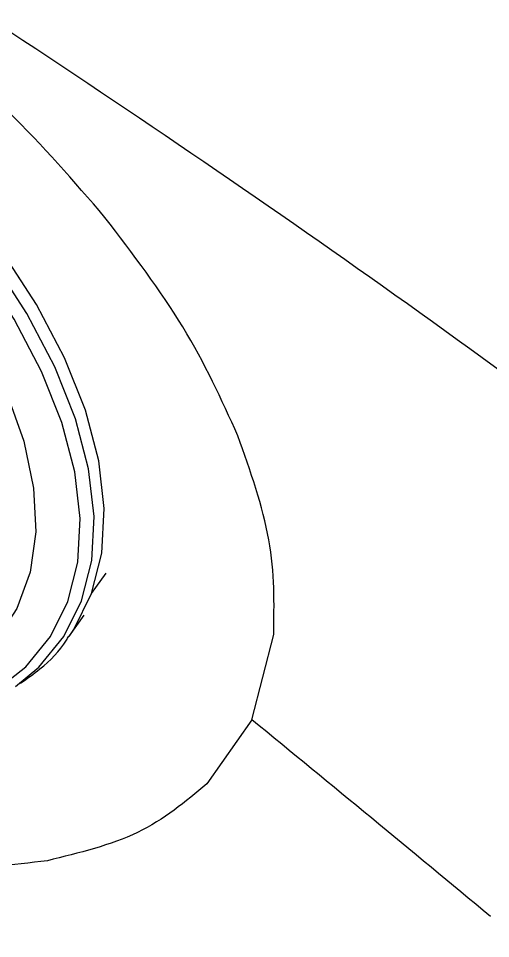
# Model space of a CAD drawing. Extents: x 400 to 501, y 484 to 634.
# Drawn here: x 464.659 to 465.421, y 564.913 to 566.4 of the extents above; entities that cross this region are included whole.
import ezdxf

# ---------------------------------------------------------------- set-up
doc = ezdxf.new("R2010")
doc.units = 0
doc.header["$MEASUREMENT"] = 0
doc.layers.add('DIM', color=3, linetype='Continuous')
doc.layers.add('GEOMETRY', color=3, linetype='Continuous', lineweight=25)

# ---------------------------------------------------------------- blocks, each defined once
blk = doc.blocks.new('2026 GRANDEE')
at = {"layer": 'GEOMETRY', "ltscale": 16}
for p, q in [((14.3521, -31.3701), (14.3757, -31.3368)), ((14.3163, -31.4385), (14.34, -31.4051)), ((14.6107, -31.5739), (14.6461, -31.4363)), ((14.6107, -31.5739), (14.538, -31.6776))]:
    blk.add_line(p, q, dxfattribs=at)
at = {"layer": 'GEOMETRY', "ltscale": 16, "flags": 128}
for points in [[(14.3521, -31.3701), (14.3685, -31.3046), (14.3724, -31.2327), (14.3635, -31.1553), (14.3421, -31.0737), (14.3085, -30.989), (14.2632, -30.9025), (14.2067, -30.8154), (14.14, -30.7291), (14.064, -30.6446), (13.9799, -30.5634), (13.8888, -30.4865), (13.792, -30.4151), (13.6911, -30.3502)], [(14.2293, -31.5202), (14.2667, -31.4891), (14.3072, -31.4395), (14.3359, -31.3818), (14.3522, -31.3167), (14.356, -31.2452), (14.3472, -31.1684), (14.326, -31.0873), (14.2926, -31.0032), (14.2475, -30.9173), (14.1914, -30.8308), (14.1252, -30.745), (14.0497, -30.6611), (13.9661, -30.5804), (13.8756, -30.504), (13.7795, -30.4331), (13.6792, -30.3686)], [(13.8904, -31.5904), (13.8977, -31.5908), (13.984, -31.5903), (14.0631, -31.5796), (14.1338, -31.5588), (14.195, -31.5282), (14.2459, -31.4883), (14.2857, -31.4396), (14.3139, -31.3829), (14.3299, -31.319), (14.3336, -31.2488), (14.325, -31.1733), (14.3041, -31.0937), (14.2713, -31.011), (14.2271, -30.9266), (14.172, -30.8416), (14.1069, -30.7573), (14.0328, -30.6749), (13.9506, -30.5956), (13.8617, -30.5206), (13.7673, -30.451), (13.6688, -30.3877)], [(13.6436, -30.4402), (13.7388, -30.5015), (13.8298, -30.5693), (13.9152, -30.6423), (13.9936, -30.7194), (14.0638, -30.7996), (14.1247, -30.8813), (14.1753, -30.9635), (14.2149, -31.0447), (14.2427, -31.1238), (14.2584, -31.1994), (14.2618, -31.2704), (14.2527, -31.3356), (14.2313, -31.3941), (14.1979, -31.4448), (14.1531, -31.4871), (14.0976, -31.5201), (14.0323, -31.5435), (13.9581, -31.5568), (13.8763, -31.5599), (13.7881, -31.5526), (13.7274, -31.5423)], [(14.3159, -31.4392), (14.3233, -31.4283), (14.3521, -31.3701)]]:
    blk.add_lwpolyline(points, dxfattribs=at)
at = {"layer": 'GEOMETRY', "ltscale": 16}
for points, knots in [([(13.0042, -27.3106), (13.2143, -27.4148), (13.634, -27.6228), (14.243, -27.9667), (14.8378, -28.3238), (15.4249, -28.6947), (16.0572, -29.1182), (16.7269, -29.608), (17.42, -30.1695), (18.0889, -30.7583), (18.5135, -31.1727), (18.7257, -31.3798)], [0, 0, 0, 0, 0.099826, 0.199393, 0.297583, 0.395009, 0.494703, 0.621199, 0.747709, 0.873931, 1, 1, 1, 1]), ([(12.0604, -29.1826), (12.2871, -29.3001), (12.745, -29.5374), (13.4186, -29.9438), (14.0929, -30.3739), (14.7612, -30.8223), (15.2973, -31.2182), (15.6085, -31.4659), (15.7116, -31.5499)], [0, 0, 0, 0, 0.1206767, 0.2437611, 0.3714219, 0.4976422, 0.6220962, 0.6846118, 0.6846118, 0.6846118, 0.6846118]), ([(14.3737, -30.7618), (14.3236, -30.7037), (14.2234, -30.5873), (14.0976, -30.4833), (14.0347, -30.4313)], [0, 0, 0, 0, 0.499988, 1, 1, 1, 1]), ([(14.9964, -33.2655), (14.8348, -33.1179), (14.4898, -32.8121), (14.0101, -32.414), (13.5594, -32.0625), (13.1568, -31.765), (12.7364, -31.4718), (12.2931, -31.1829), (11.823, -30.8967), (11.4957, -30.719), (11.3281, -30.628)], [0.6207093, 0.6207093, 0.6207093, 0.6207093, 0.6750251, 0.7352437, 0.775831, 0.8176472, 0.860474, 0.904507, 0.9511212, 1, 1, 1, 1]), ([(14.5884, -31.1148), (14.5618, -31.0563), (14.5085, -30.9392), (14.4186, -30.821), (14.3737, -30.7618)], [0, 0, 0, 0, 0.49991, 1, 1, 1, 1]), ([(14.6461, -31.4363), (14.647, -31.3864), (14.6487, -31.2865), (14.6085, -31.172), (14.5884, -31.1148)], [0, 0, 0, 0, 0.499977, 1, 1, 1, 1]), ([(10.998, -31.2792), (11.2061, -31.3787), (11.6267, -31.5798), (12.2398, -31.9317), (12.8462, -32.32), (13.442, -32.7453), (14.0253, -33.2032), (14.543, -33.6475), (14.8624, -33.9424), (14.9964, -34.0699)], [0, 0, 0, 0, 0.0594722, 0.1202172, 0.1821376, 0.2450839, 0.3088661, 0.3732651, 0.4209189, 0.4209189, 0.4209189, 0.4209189]), ([(14.2372, -31.5149), (14.2479, -31.5074), (14.2763, -31.4876), (14.3021, -31.4612), (14.314, -31.441), (14.3153, -31.4389)], [0, 0, 0, 0, 0.349622, 0.932209, 1, 1, 1, 1]), ([(14.9964, -32.9817), (14.8398, -32.8366), (14.5064, -32.5335), (13.9932, -32.0814), (13.6353, -31.778), (13.458, -31.6277)], [0.7148276, 0.7148276, 0.7148276, 0.7148276, 0.8037973, 0.9027648, 1, 1, 1, 1]), ([(14.538, -31.6776), (14.5036, -31.7065), (14.4346, -31.7644), (14.3319, -31.7893), (14.2806, -31.8018)], [0, 0, 0, 0, 0.50003, 1, 1, 1, 1]), ([(14.2806, -31.8018), (14.2247, -31.8086), (14.1129, -31.8223), (13.9797, -31.8008), (13.9131, -31.7901)], [0, 0, 0, 0, 0.50009, 1, 1, 1, 1])]:
    blk.add_open_spline(points, degree=3, knots=knots, dxfattribs=at)
blk.add_open_spline([(14.9964, -31.8923), (14.8684, -31.7854), (14.7395, -31.6797), (14.6107, -31.5739)], degree=3, dxfattribs=at)

msp = doc.modelspace()

# ---------------------------------------------------------------- block references
at = {"layer": 'DIM'}
msp.add_blockref('2026 GRANDEE', (450.4248, 596.8403), dxfattribs=at)

doc.saveas('drawing.dxf')
